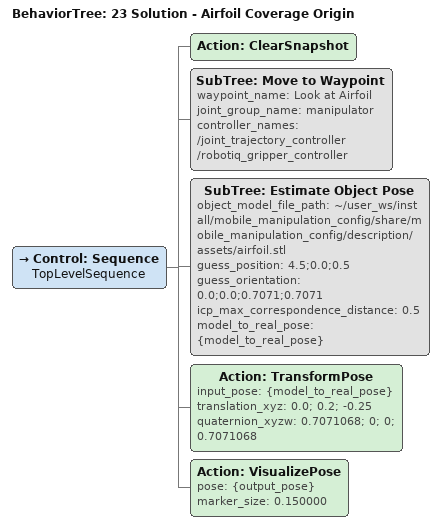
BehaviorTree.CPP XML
<?xml version='1.0' encoding='utf-8'?>
<root BTCPP_format="4" main_tree_to_execute="23 Solution - Airfoil Coverage Origin">
  <BehaviorTree ID="23 Solution - Airfoil Coverage Origin" _description="Estimate the pose of an airfoil and set the origin to define a coverage area" _hardcoded="false">
    <Control ID="Sequence" name="TopLevelSequence">
      <Action ID="ClearSnapshot"/>
      <SubTree ID="Move to Waypoint" waypoint_name="Look at Airfoil" joint_group_name="manipulator" controller_names="/joint_trajectory_controller /robotiq_gripper_controller"/>
      <SubTree ID="Estimate Object Pose" object_model_file_path="~/user_ws/install/mobile_manipulation_config/share/mobile_manipulation_config/description/assets/airfoil.stl" guess_position="4.5;0.0;0.5" guess_orientation="0.0;0.0;0.7071;0.7071" icp_max_correspondence_distance="0.5" model_to_real_pose="{model_to_real_pose}"/>
      <Action ID="TransformPose" input_pose="{model_to_real_pose}" translation_xyz="0.0; 0.2; -0.25" quaternion_xyzw="0.7071068; 0; 0; 0.7071068 "/>
      <Action ID="VisualizePose" pose="{output_pose}" marker_size="0.150000"/>
    </Control>
  </BehaviorTree>
</root>
